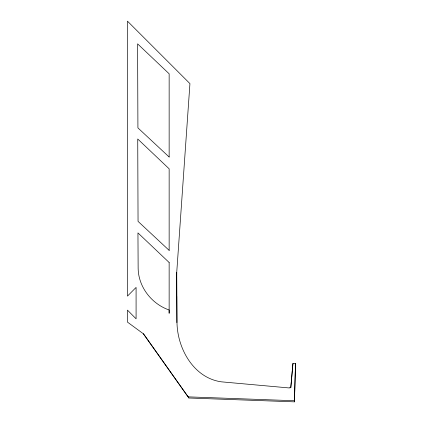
<?xml version="1.0" encoding="UTF-8"?>
<svg xmlns="http://www.w3.org/2000/svg" width="423" height="423" viewBox="0 0 423 423"><rect width="100%" height="100%" fill="white"/><g stroke="black" fill="none" stroke-linecap="round" stroke-linejoin="round"><path stroke-width="0.63" d="M290.781 387.769L292.917 363.436L295.54 363.436L294.434 401.85L188.917 398.006L143.619 333.969L127.471 322.115L127.46 310.117L136.084 318.815L136.084 287.413L127.46 296.116L127.46 21.15L189.938 83.617L176.74 272.301L176.999 323.072C177.607 348.885 193.734 377.876 221.229 381.816L289.496 387.976L289.528 387.653L290.781 387.769L292.965 363.436M294.434 401.85L295.497 363.436M176.883 322.617L176.756 296.301M176.74 272.301L176.661 277.837M188.251 396.864L294.302 400.729M143.312 333.747L188.917 398.006M169.147 262.503L169.142 313.3L169.142 309.996C151.677 303.978 138.453 287.058 138.141 268.394L137.946 232.899L169.147 262.503M176.671 272.301L176.645 296.301L176.671 272.301M169.147 157.012L137.919 127.894L137.597 43.849L169.147 73.787L169.147 157.012M169.147 250.374L138.051 221.377L137.734 138.998L169.147 168.809L169.147 250.374"/></g></svg>
